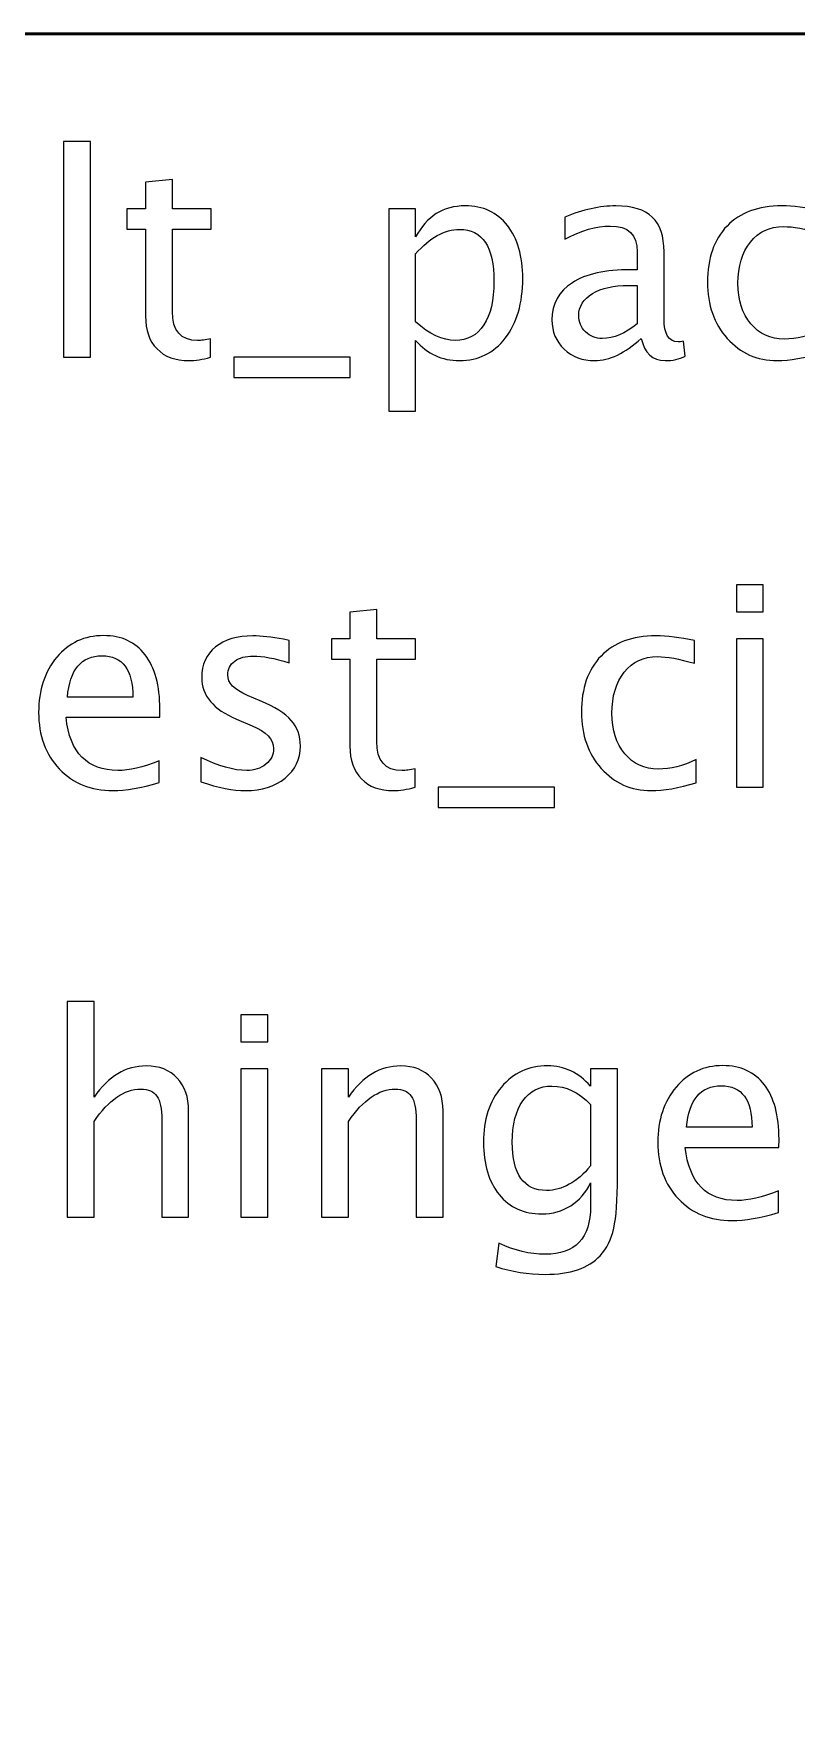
# Model space of a CAD drawing. Header units: centimetres. Extents: x -10.4 to 10.4, y -14.9 to 14.9.
# Drawn here: x -1.256 to 0.283, y 11.554 to 14.95 of the extents above; entities that cross this region are included whole.
import ezdxf

# ---------------------------------------------------------------- set-up
doc = ezdxf.new("R2010")
doc.units = ezdxf.units.CM
doc.header["$MEASUREMENT"] = 0
doc.layers.add('Layer 1', color=7, linetype='Continuous')

msp = doc.modelspace()

# ---------------------------------------------------------------- linework, layer by layer
at = {"layer": 'Layer 1', "lineweight": 53}
msp.add_open_spline([(-10.45, -14.45), (-10.45, -14.45), (-10.45, 14.45), (-10.45, 14.45), (-10.45, 14.45), (-10.45, 14.72614), (-10.22614, 14.95), (-9.95, 14.95), (-9.95, 14.95), (-9.95, 14.95), (9.95, 14.95), (9.95, 14.95), (9.95, 14.95), (10.22614, 14.95), (10.45, 14.72614), (10.45, 14.45), (10.45, 14.45), (10.45, 14.45), (10.45, -14.45), (10.45, -14.45), (10.45, -14.45), (10.45, -14.72614), (10.22614, -14.95), (9.95, -14.95), (9.95, -14.95), (9.95, -14.95), (-9.95, -14.95), (-9.95, -14.95), (-9.95, -14.95), (-10.22614, -14.95), (-10.45, -14.72614), (-10.45, -14.45)], degree=3, knots=[0, 0, 0, 0, 0.1111111, 0.1111111, 0.1111111, 0.1111111, 0.2222222, 0.2222222, 0.2222222, 0.2222222, 0.3333333, 0.3333333, 0.3333333, 0.3333333, 0.4444444, 0.4444444, 0.4444444, 0.4444444, 0.5555556, 0.5555556, 0.5555556, 0.5555556, 0.6666667, 0.6666667, 0.6666667, 0.6666667, 0.7777778, 0.7777778, 0.7777778, 0.7777778, 1, 1, 1, 1], dxfattribs=at)
at = {"layer": 'Layer 1', "color": 5, "lineweight": 9}
for points, knots in [([(-1.19582, 14.29732), (-1.19582, 14.29732), (-1.19582, 14.7325), (-1.19582, 14.7325), (-1.19582, 14.7325), (-1.19582, 14.7325), (-1.14164, 14.7325), (-1.14164, 14.7325), (-1.14164, 14.7325), (-1.14164, 14.7325), (-1.14164, 14.29732), (-1.14164, 14.29732), (-1.14164, 14.29732), (-1.14164, 14.29732), (-1.19582, 14.29732), (-1.19582, 14.29732)], [0, 0, 0, 0, 0.2, 0.2, 0.2, 0.2, 0.4, 0.4, 0.4, 0.4, 0.6, 0.6, 0.6, 0.6, 1, 1, 1, 1]), ([(-0.89893, 14.29741), (-0.91568, 14.2928), (-0.93026, 14.29055), (-0.94258, 14.29055), (-0.94258, 14.29055), (-0.97024, 14.29055), (-0.99178, 14.29845), (-1.00721, 14.31425), (-1.00721, 14.31425), (-1.02273, 14.33006), (-1.03045, 14.35198), (-1.03045, 14.3801), (-1.03045, 14.3801), (-1.03045, 14.3801), (-1.03045, 14.55583), (-1.03045, 14.55583), (-1.03045, 14.55583), (-1.03045, 14.55583), (-1.06789, 14.55583), (-1.06789, 14.55583), (-1.06789, 14.55583), (-1.06789, 14.55583), (-1.06789, 14.59647), (-1.06789, 14.59647), (-1.06789, 14.59647), (-1.06789, 14.59647), (-1.03045, 14.59647), (-1.03045, 14.59647), (-1.03045, 14.59647), (-1.03045, 14.59647), (-1.03045, 14.65057), (-1.03045, 14.65057), (-1.03045, 14.65057), (-1.03045, 14.65057), (-0.97626, 14.65574), (-0.97626, 14.65574), (-0.97626, 14.65574), (-0.97626, 14.65574), (-0.97626, 14.59647), (-0.97626, 14.59647), (-0.97626, 14.59647), (-0.97626, 14.59647), (-0.8978, 14.59647), (-0.8978, 14.59647), (-0.8978, 14.59647), (-0.8978, 14.59647), (-0.8978, 14.55583), (-0.8978, 14.55583), (-0.8978, 14.55583), (-0.8978, 14.55583), (-0.97626, 14.55583), (-0.97626, 14.55583), (-0.97626, 14.55583), (-0.97626, 14.55583), (-0.97626, 14.38989), (-0.97626, 14.38989), (-0.97626, 14.38989), (-0.97626, 14.35075), (-0.95923, 14.33119), (-0.92527, 14.33119), (-0.92527, 14.33119), (-0.91803, 14.33119), (-0.90928, 14.33241), (-0.89893, 14.33476), (-0.89893, 14.33476), (-0.89893, 14.33476), (-0.89893, 14.29741), (-0.89893, 14.29741)], [0, 0, 0, 0, 0.0555556, 0.0555556, 0.0555556, 0.0555556, 0.1111111, 0.1111111, 0.1111111, 0.1111111, 0.1666667, 0.1666667, 0.1666667, 0.1666667, 0.2222222, 0.2222222, 0.2222222, 0.2222222, 0.2777778, 0.2777778, 0.2777778, 0.2777778, 0.3333333, 0.3333333, 0.3333333, 0.3333333, 0.3888889, 0.3888889, 0.3888889, 0.3888889, 0.4444444, 0.4444444, 0.4444444, 0.4444444, 0.5, 0.5, 0.5, 0.5, 0.5555556, 0.5555556, 0.5555556, 0.5555556, 0.6111111, 0.6111111, 0.6111111, 0.6111111, 0.6666667, 0.6666667, 0.6666667, 0.6666667, 0.7222222, 0.7222222, 0.7222222, 0.7222222, 0.7777778, 0.7777778, 0.7777778, 0.7777778, 0.8333333, 0.8333333, 0.8333333, 0.8333333, 0.8888889, 0.8888889, 0.8888889, 0.8888889, 1, 1, 1, 1]), ([(-0.53938, 14.18838), (-0.53938, 14.18838), (-0.53938, 14.59647), (-0.53938, 14.59647), (-0.53938, 14.59647), (-0.53938, 14.59647), (-0.4852, 14.59647), (-0.4852, 14.59647), (-0.4852, 14.59647), (-0.4852, 14.59647), (-0.4852, 14.53994), (-0.4852, 14.53994), (-0.4852, 14.53994), (-0.463, 14.5818), (-0.4296, 14.60268), (-0.3851, 14.60268), (-0.3851, 14.60268), (-0.34907, 14.60268), (-0.32076, 14.58961), (-0.30006, 14.56336), (-0.30006, 14.56336), (-0.27937, 14.53711), (-0.26902, 14.50127), (-0.26902, 14.45583), (-0.26902, 14.45583), (-0.26902, 14.40635), (-0.28078, 14.36637), (-0.3042, 14.33608), (-0.3042, 14.33608), (-0.32762, 14.30569), (-0.35848, 14.29055), (-0.39667, 14.29055), (-0.39667, 14.29055), (-0.43214, 14.29055), (-0.46168, 14.30409), (-0.4852, 14.33128), (-0.4852, 14.33128), (-0.4852, 14.33128), (-0.4852, 14.18838), (-0.4852, 14.18838), (-0.4852, 14.18838), (-0.4852, 14.18838), (-0.53938, 14.18838), (-0.53938, 14.18838)], [0, 0, 0, 0, 0.0833333, 0.0833333, 0.0833333, 0.0833333, 0.1666667, 0.1666667, 0.1666667, 0.1666667, 0.25, 0.25, 0.25, 0.25, 0.3333333, 0.3333333, 0.3333333, 0.3333333, 0.4166667, 0.4166667, 0.4166667, 0.4166667, 0.5, 0.5, 0.5, 0.5, 0.5833333, 0.5833333, 0.5833333, 0.5833333, 0.6666667, 0.6666667, 0.6666667, 0.6666667, 0.75, 0.75, 0.75, 0.75, 0.8333333, 0.8333333, 0.8333333, 0.8333333, 1, 1, 1, 1]), ([(-0.02998, 14.33542), (-0.06253, 14.3055), (-0.09385, 14.29055), (-0.12396, 14.29055), (-0.12396, 14.29055), (-0.1487, 14.29055), (-0.1693, 14.29826), (-0.18557, 14.31378), (-0.18557, 14.31378), (-0.20194, 14.3293), (-0.21013, 14.34887), (-0.21013, 14.37248), (-0.21013, 14.37248), (-0.21013, 14.40513), (-0.19639, 14.43025), (-0.16892, 14.44774), (-0.16892, 14.44774), (-0.14145, 14.46524), (-0.10204, 14.47399), (-0.05067, 14.47399), (-0.05067, 14.47399), (-0.05067, 14.47399), (-0.03797, 14.47399), (-0.03797, 14.47399), (-0.03797, 14.47399), (-0.03797, 14.47399), (-0.03797, 14.51002), (-0.03797, 14.51002), (-0.03797, 14.51002), (-0.03797, 14.54473), (-0.05604, 14.56204), (-0.09225, 14.56204), (-0.09225, 14.56204), (-0.12029, 14.56204), (-0.15096, 14.5532), (-0.18416, 14.53551), (-0.18416, 14.53551), (-0.18416, 14.53551), (-0.18416, 14.5801), (-0.18416, 14.5801), (-0.18416, 14.5801), (-0.14766, 14.59516), (-0.11323, 14.60268), (-0.08097, 14.60268), (-0.08097, 14.60268), (-0.04776, 14.60268), (-0.0232, 14.59516), (-0.00749, 14.58001), (-0.00749, 14.58001), (0.00831, 14.56486), (0.01621, 14.54153), (0.01621, 14.51002), (0.01621, 14.51002), (0.01621, 14.51002), (0.01621, 14.37484), (0.01621, 14.37484), (0.01621, 14.37484), (0.01621, 14.34389), (0.02571, 14.32836), (0.04481, 14.32836), (0.04481, 14.32836), (0.04716, 14.32836), (0.05064, 14.32874), (0.05525, 14.32949), (0.05525, 14.32949), (0.05525, 14.32949), (0.05911, 14.29939), (0.05911, 14.29939), (0.05911, 14.29939), (0.04679, 14.29346), (0.03324, 14.29055), (0.01838, 14.29055), (0.01838, 14.29055), (-0.00693, 14.29055), (-0.02302, 14.3055), (-0.02998, 14.33542)], [0, 0, 0, 0, 0.05, 0.05, 0.05, 0.05, 0.1, 0.1, 0.1, 0.1, 0.15, 0.15, 0.15, 0.15, 0.2, 0.2, 0.2, 0.2, 0.25, 0.25, 0.25, 0.25, 0.3, 0.3, 0.3, 0.3, 0.35, 0.35, 0.35, 0.35, 0.4, 0.4, 0.4, 0.4, 0.45, 0.45, 0.45, 0.45, 0.5, 0.5, 0.5, 0.5, 0.55, 0.55, 0.55, 0.55, 0.6, 0.6, 0.6, 0.6, 0.65, 0.65, 0.65, 0.65, 0.7, 0.7, 0.7, 0.7, 0.75, 0.75, 0.75, 0.75, 0.8, 0.8, 0.8, 0.8, 0.85, 0.85, 0.85, 0.85, 0.9, 0.9, 0.9, 0.9, 1, 1, 1, 1]), ([(0.33521, 14.30635), (0.30012, 14.29581), (0.26983, 14.29055), (0.24434, 14.29055), (0.24434, 14.29055), (0.20388, 14.29055), (0.17039, 14.3055), (0.14377, 14.33533), (0.14377, 14.33533), (0.11715, 14.36524), (0.10379, 14.40296), (0.10379, 14.4484), (0.10379, 14.4484), (0.10379, 14.49694), (0.11696, 14.53486), (0.1433, 14.56195), (0.1433, 14.56195), (0.16964, 14.58914), (0.20642, 14.60268), (0.25365, 14.60268), (0.25365, 14.60268), (0.27688, 14.60268), (0.30304, 14.59948), (0.33182, 14.59309), (0.33182, 14.59309), (0.33182, 14.59309), (0.33182, 14.54737), (0.33182, 14.54737), (0.33182, 14.54737), (0.30125, 14.5564), (0.27632, 14.56091), (0.25713, 14.56091), (0.25713, 14.56091), (0.22928, 14.56091), (0.20699, 14.55047), (0.19034, 14.52968), (0.19034, 14.52968), (0.17369, 14.50889), (0.16531, 14.48114), (0.16531, 14.44652), (0.16531, 14.44652), (0.16531, 14.41294), (0.17397, 14.38584), (0.19118, 14.36505), (0.19118, 14.36505), (0.2084, 14.34436), (0.23088, 14.33401), (0.25882, 14.33401), (0.25882, 14.33401), (0.28356, 14.33401), (0.30896, 14.34041), (0.33521, 14.3532), (0.33521, 14.3532), (0.33521, 14.3532), (0.33521, 14.30635), (0.33521, 14.30635)], [0, 0, 0, 0, 0.0666667, 0.0666667, 0.0666667, 0.0666667, 0.1333333, 0.1333333, 0.1333333, 0.1333333, 0.2, 0.2, 0.2, 0.2, 0.2666667, 0.2666667, 0.2666667, 0.2666667, 0.3333333, 0.3333333, 0.3333333, 0.3333333, 0.4, 0.4, 0.4, 0.4, 0.4666667, 0.4666667, 0.4666667, 0.4666667, 0.5333333, 0.5333333, 0.5333333, 0.5333333, 0.6, 0.6, 0.6, 0.6, 0.6666667, 0.6666667, 0.6666667, 0.6666667, 0.7333333, 0.7333333, 0.7333333, 0.7333333, 0.8, 0.8, 0.8, 0.8, 0.8666667, 0.8666667, 0.8666667, 0.8666667, 1, 1, 1, 1]), ([(-0.4852, 14.36863), (-0.45726, 14.3437), (-0.43063, 14.33119), (-0.40533, 14.33119), (-0.40533, 14.33119), (-0.3804, 14.33119), (-0.36111, 14.34163), (-0.34757, 14.36242), (-0.34757, 14.36242), (-0.33393, 14.38321), (-0.32715, 14.41247), (-0.32715, 14.45028), (-0.32715, 14.45028), (-0.32715, 14.52027), (-0.3503, 14.55527), (-0.39658, 14.55527), (-0.39658, 14.55527), (-0.42687, 14.55527), (-0.45641, 14.5389), (-0.4852, 14.50607), (-0.4852, 14.50607), (-0.4852, 14.50607), (-0.4852, 14.36863), (-0.4852, 14.36863)], [0, 0, 0, 0, 0.1428571, 0.1428571, 0.1428571, 0.1428571, 0.2857143, 0.2857143, 0.2857143, 0.2857143, 0.4285714, 0.4285714, 0.4285714, 0.4285714, 0.5714286, 0.5714286, 0.5714286, 0.5714286, 0.7142857, 0.7142857, 0.7142857, 0.7142857, 1, 1, 1, 1]), ([(-0.03797, 14.36496), (-0.03797, 14.36496), (-0.03797, 14.44182), (-0.03797, 14.44182), (-0.03797, 14.44182), (-0.03797, 14.44182), (-0.05538, 14.44238), (-0.05538, 14.44238), (-0.05538, 14.44238), (-0.08548, 14.44238), (-0.10975, 14.43683), (-0.12828, 14.42573), (-0.12828, 14.42573), (-0.14672, 14.41454), (-0.15594, 14.39977), (-0.15594, 14.38133), (-0.15594, 14.38133), (-0.15594, 14.36844), (-0.15133, 14.35753), (-0.14221, 14.34859), (-0.14221, 14.34859), (-0.13299, 14.33965), (-0.12179, 14.33514), (-0.10853, 14.33514), (-0.10853, 14.33514), (-0.08595, 14.33514), (-0.06243, 14.34511), (-0.03797, 14.36496)], [0, 0, 0, 0, 0.125, 0.125, 0.125, 0.125, 0.25, 0.25, 0.25, 0.25, 0.375, 0.375, 0.375, 0.375, 0.5, 0.5, 0.5, 0.5, 0.625, 0.625, 0.625, 0.625, 0.75, 0.75, 0.75, 0.75, 1, 1, 1, 1]), ([(-0.85208, 14.25668), (-0.85208, 14.25668), (-0.85208, 14.29732), (-0.85208, 14.29732), (-0.85208, 14.29732), (-0.85208, 14.29732), (-0.61728, 14.29732), (-0.61728, 14.29732), (-0.61728, 14.29732), (-0.61728, 14.29732), (-0.61728, 14.25668), (-0.61728, 14.25668), (-0.61728, 14.25668), (-0.61728, 14.25668), (-0.85208, 14.25668), (-0.85208, 14.25668)], [0, 0, 0, 0, 0.2, 0.2, 0.2, 0.2, 0.4, 0.4, 0.4, 0.4, 0.6, 0.6, 0.6, 0.6, 1, 1, 1, 1]), ([(0.16224, 13.78387), (0.16224, 13.78387), (0.16224, 13.83806), (0.16224, 13.83806), (0.16224, 13.83806), (0.16224, 13.83806), (0.21642, 13.83806), (0.21642, 13.83806), (0.21642, 13.83806), (0.21642, 13.83806), (0.21642, 13.78387), (0.21642, 13.78387), (0.21642, 13.78387), (0.21642, 13.78387), (0.16224, 13.78387), (0.16224, 13.78387)], [0, 0, 0, 0, 0.2, 0.2, 0.2, 0.2, 0.4, 0.4, 0.4, 0.4, 0.6, 0.6, 0.6, 0.6, 1, 1, 1, 1]), ([(-0.4864, 13.43006), (-0.50315, 13.42545), (-0.51773, 13.4232), (-0.53005, 13.4232), (-0.53005, 13.4232), (-0.55771, 13.4232), (-0.57925, 13.4311), (-0.59468, 13.4469), (-0.59468, 13.4469), (-0.6102, 13.46271), (-0.61792, 13.48463), (-0.61792, 13.51275), (-0.61792, 13.51275), (-0.61792, 13.51275), (-0.61792, 13.68848), (-0.61792, 13.68848), (-0.61792, 13.68848), (-0.61792, 13.68848), (-0.65536, 13.68848), (-0.65536, 13.68848), (-0.65536, 13.68848), (-0.65536, 13.68848), (-0.65536, 13.72912), (-0.65536, 13.72912), (-0.65536, 13.72912), (-0.65536, 13.72912), (-0.61792, 13.72912), (-0.61792, 13.72912), (-0.61792, 13.72912), (-0.61792, 13.72912), (-0.61792, 13.78322), (-0.61792, 13.78322), (-0.61792, 13.78322), (-0.61792, 13.78322), (-0.56373, 13.78839), (-0.56373, 13.78839), (-0.56373, 13.78839), (-0.56373, 13.78839), (-0.56373, 13.72912), (-0.56373, 13.72912), (-0.56373, 13.72912), (-0.56373, 13.72912), (-0.48527, 13.72912), (-0.48527, 13.72912), (-0.48527, 13.72912), (-0.48527, 13.72912), (-0.48527, 13.68848), (-0.48527, 13.68848), (-0.48527, 13.68848), (-0.48527, 13.68848), (-0.56373, 13.68848), (-0.56373, 13.68848), (-0.56373, 13.68848), (-0.56373, 13.68848), (-0.56373, 13.52254), (-0.56373, 13.52254), (-0.56373, 13.52254), (-0.56373, 13.4834), (-0.5467, 13.46384), (-0.51274, 13.46384), (-0.51274, 13.46384), (-0.5055, 13.46384), (-0.49675, 13.46506), (-0.4864, 13.46741), (-0.4864, 13.46741), (-0.4864, 13.46741), (-0.4864, 13.43006), (-0.4864, 13.43006)], [0, 0, 0, 0, 0.0555556, 0.0555556, 0.0555556, 0.0555556, 0.1111111, 0.1111111, 0.1111111, 0.1111111, 0.1666667, 0.1666667, 0.1666667, 0.1666667, 0.2222222, 0.2222222, 0.2222222, 0.2222222, 0.2777778, 0.2777778, 0.2777778, 0.2777778, 0.3333333, 0.3333333, 0.3333333, 0.3333333, 0.3888889, 0.3888889, 0.3888889, 0.3888889, 0.4444444, 0.4444444, 0.4444444, 0.4444444, 0.5, 0.5, 0.5, 0.5, 0.5555556, 0.5555556, 0.5555556, 0.5555556, 0.6111111, 0.6111111, 0.6111111, 0.6111111, 0.6666667, 0.6666667, 0.6666667, 0.6666667, 0.7222222, 0.7222222, 0.7222222, 0.7222222, 0.7777778, 0.7777778, 0.7777778, 0.7777778, 0.8333333, 0.8333333, 0.8333333, 0.8333333, 0.8888889, 0.8888889, 0.8888889, 0.8888889, 1, 1, 1, 1]), ([(-1.00287, 13.43957), (-1.03927, 13.42865), (-1.07041, 13.4232), (-1.09638, 13.4232), (-1.09638, 13.4232), (-1.14068, 13.4232), (-1.17671, 13.43787), (-1.20447, 13.46713), (-1.20447, 13.46713), (-1.23222, 13.49639), (-1.24614, 13.5343), (-1.24614, 13.58096), (-1.24614, 13.58096), (-1.24614, 13.62621), (-1.23391, 13.66337), (-1.20936, 13.69243), (-1.20936, 13.69243), (-1.1848, 13.72141), (-1.15338, 13.7359), (-1.1151, 13.7359), (-1.1151, 13.7359), (-1.07888, 13.7359), (-1.05084, 13.72301), (-1.03109, 13.69723), (-1.03109, 13.69723), (-1.01133, 13.67146), (-1.00146, 13.63496), (-1.00146, 13.58764), (-1.00146, 13.58764), (-1.00146, 13.58764), (-1.00174, 13.57108), (-1.00174, 13.57108), (-1.00174, 13.57108), (-1.00174, 13.57108), (-1.19083, 13.57108), (-1.19083, 13.57108), (-1.19083, 13.57108), (-1.18292, 13.49958), (-1.14802, 13.46384), (-1.08622, 13.46384), (-1.08622, 13.46384), (-1.06354, 13.46384), (-1.03579, 13.47023), (-1.00287, 13.48303), (-1.00287, 13.48303), (-1.00287, 13.48303), (-1.00287, 13.43957), (-1.00287, 13.43957)], [0, 0, 0, 0, 0.0769231, 0.0769231, 0.0769231, 0.0769231, 0.1538462, 0.1538462, 0.1538462, 0.1538462, 0.2307692, 0.2307692, 0.2307692, 0.2307692, 0.3076923, 0.3076923, 0.3076923, 0.3076923, 0.3846154, 0.3846154, 0.3846154, 0.3846154, 0.4615385, 0.4615385, 0.4615385, 0.4615385, 0.5384615, 0.5384615, 0.5384615, 0.5384615, 0.6153846, 0.6153846, 0.6153846, 0.6153846, 0.6923077, 0.6923077, 0.6923077, 0.6923077, 0.7692308, 0.7692308, 0.7692308, 0.7692308, 0.8461538, 0.8461538, 0.8461538, 0.8461538, 1, 1, 1, 1]), ([(-0.91867, 13.44069), (-0.91867, 13.44069), (-0.91867, 13.49037), (-0.91867, 13.49037), (-0.91867, 13.49037), (-0.8832, 13.47268), (-0.85244, 13.46384), (-0.82619, 13.46384), (-0.82619, 13.46384), (-0.81058, 13.46384), (-0.7976, 13.46807), (-0.78734, 13.47654), (-0.78734, 13.47654), (-0.77709, 13.48491), (-0.77191, 13.49545), (-0.77191, 13.50814), (-0.77191, 13.50814), (-0.77191, 13.52668), (-0.78631, 13.54201), (-0.81509, 13.55415), (-0.81509, 13.55415), (-0.81509, 13.55415), (-0.8468, 13.5676), (-0.8468, 13.5676), (-0.8468, 13.5676), (-0.89355, 13.58698), (-0.91697, 13.61501), (-0.91697, 13.65142), (-0.91697, 13.65142), (-0.91697, 13.67748), (-0.90776, 13.69798), (-0.88932, 13.71294), (-0.88932, 13.71294), (-0.87088, 13.7279), (-0.84557, 13.73533), (-0.81349, 13.73533), (-0.81349, 13.73533), (-0.79684, 13.73533), (-0.77615, 13.73307), (-0.75159, 13.72846), (-0.75159, 13.72846), (-0.75159, 13.72846), (-0.74031, 13.7263), (-0.74031, 13.7263), (-0.74031, 13.7263), (-0.74031, 13.7263), (-0.74031, 13.68115), (-0.74031, 13.68115), (-0.74031, 13.68115), (-0.7705, 13.69018), (-0.79459, 13.69469), (-0.81255, 13.69469), (-0.81255, 13.69469), (-0.82836, 13.69469), (-0.84087, 13.69121), (-0.85037, 13.68434), (-0.85037, 13.68434), (-0.85978, 13.67748), (-0.86448, 13.66826), (-0.86448, 13.65669), (-0.86448, 13.65669), (-0.86448, 13.64041), (-0.85131, 13.62658), (-0.82488, 13.61539), (-0.82488, 13.61539), (-0.82488, 13.61539), (-0.79882, 13.60438), (-0.79882, 13.60438), (-0.79882, 13.60438), (-0.76928, 13.59196), (-0.7484, 13.57879), (-0.73617, 13.56497), (-0.73617, 13.56497), (-0.72384, 13.55114), (-0.71773, 13.53383), (-0.71773, 13.51313), (-0.71773, 13.51313), (-0.71773, 13.48688), (-0.72808, 13.46534), (-0.74887, 13.4485), (-0.74887, 13.4485), (-0.76956, 13.43166), (-0.79609, 13.4232), (-0.82836, 13.4232), (-0.82836, 13.4232), (-0.85319, 13.4232), (-0.8832, 13.42903), (-0.91867, 13.44069)], [0, 0, 0, 0, 0.0434783, 0.0434783, 0.0434783, 0.0434783, 0.0869565, 0.0869565, 0.0869565, 0.0869565, 0.1304348, 0.1304348, 0.1304348, 0.1304348, 0.173913, 0.173913, 0.173913, 0.173913, 0.2173913, 0.2173913, 0.2173913, 0.2173913, 0.2608696, 0.2608696, 0.2608696, 0.2608696, 0.3043478, 0.3043478, 0.3043478, 0.3043478, 0.3478261, 0.3478261, 0.3478261, 0.3478261, 0.3913043, 0.3913043, 0.3913043, 0.3913043, 0.4347826, 0.4347826, 0.4347826, 0.4347826, 0.4782609, 0.4782609, 0.4782609, 0.4782609, 0.5217391, 0.5217391, 0.5217391, 0.5217391, 0.5652174, 0.5652174, 0.5652174, 0.5652174, 0.6086957, 0.6086957, 0.6086957, 0.6086957, 0.6521739, 0.6521739, 0.6521739, 0.6521739, 0.6956522, 0.6956522, 0.6956522, 0.6956522, 0.7391304, 0.7391304, 0.7391304, 0.7391304, 0.7826087, 0.7826087, 0.7826087, 0.7826087, 0.826087, 0.826087, 0.826087, 0.826087, 0.8695652, 0.8695652, 0.8695652, 0.8695652, 0.9130435, 0.9130435, 0.9130435, 0.9130435, 1, 1, 1, 1]), ([(0.08086, 13.439), (0.04577, 13.42846), (0.01548, 13.4232), (-0.01001, 13.4232), (-0.01001, 13.4232), (-0.05047, 13.4232), (-0.08396, 13.43815), (-0.11058, 13.46798), (-0.11058, 13.46798), (-0.1372, 13.49789), (-0.15056, 13.53561), (-0.15056, 13.58105), (-0.15056, 13.58105), (-0.15056, 13.62959), (-0.13739, 13.66751), (-0.11105, 13.6946), (-0.11105, 13.6946), (-0.08471, 13.72179), (-0.04793, 13.73533), (-0.0007, 13.73533), (-0.0007, 13.73533), (0.02253, 13.73533), (0.04869, 13.73213), (0.07747, 13.72574), (0.07747, 13.72574), (0.07747, 13.72574), (0.07747, 13.68002), (0.07747, 13.68002), (0.07747, 13.68002), (0.0469, 13.68905), (0.02197, 13.69356), (0.00278, 13.69356), (0.00278, 13.69356), (-0.02507, 13.69356), (-0.04736, 13.68312), (-0.06401, 13.66233), (-0.06401, 13.66233), (-0.08066, 13.64154), (-0.08904, 13.61379), (-0.08904, 13.57917), (-0.08904, 13.57917), (-0.08904, 13.54559), (-0.08038, 13.51849), (-0.06317, 13.4977), (-0.06317, 13.4977), (-0.04595, 13.47701), (-0.02347, 13.46666), (0.00447, 13.46666), (0.00447, 13.46666), (0.02921, 13.46666), (0.05461, 13.47306), (0.08086, 13.48585), (0.08086, 13.48585), (0.08086, 13.48585), (0.08086, 13.439), (0.08086, 13.439)], [0, 0, 0, 0, 0.0666667, 0.0666667, 0.0666667, 0.0666667, 0.1333333, 0.1333333, 0.1333333, 0.1333333, 0.2, 0.2, 0.2, 0.2, 0.2666667, 0.2666667, 0.2666667, 0.2666667, 0.3333333, 0.3333333, 0.3333333, 0.3333333, 0.4, 0.4, 0.4, 0.4, 0.4666667, 0.4666667, 0.4666667, 0.4666667, 0.5333333, 0.5333333, 0.5333333, 0.5333333, 0.6, 0.6, 0.6, 0.6, 0.6666667, 0.6666667, 0.6666667, 0.6666667, 0.7333333, 0.7333333, 0.7333333, 0.7333333, 0.8, 0.8, 0.8, 0.8, 0.8666667, 0.8666667, 0.8666667, 0.8666667, 1, 1, 1, 1]), ([(0.16224, 13.42997), (0.16224, 13.42997), (0.16224, 13.72912), (0.16224, 13.72912), (0.16224, 13.72912), (0.16224, 13.72912), (0.21642, 13.72912), (0.21642, 13.72912), (0.21642, 13.72912), (0.21642, 13.72912), (0.21642, 13.42997), (0.21642, 13.42997), (0.21642, 13.42997), (0.21642, 13.42997), (0.16224, 13.42997), (0.16224, 13.42997)], [0, 0, 0, 0, 0.2, 0.2, 0.2, 0.2, 0.4, 0.4, 0.4, 0.4, 0.6, 0.6, 0.6, 0.6, 1, 1, 1, 1]), ([(-1.188, 13.61172), (-1.188, 13.61172), (-1.05592, 13.61172), (-1.05592, 13.61172), (-1.05592, 13.61172), (-1.05592, 13.66741), (-1.07671, 13.69526), (-1.1182, 13.69526), (-1.1182, 13.69526), (-1.15997, 13.69526), (-1.18321, 13.66741), (-1.188, 13.61172)], [0, 0, 0, 0, 0.25, 0.25, 0.25, 0.25, 0.5, 0.5, 0.5, 0.5, 1, 1, 1, 1]), ([(-0.43955, 13.38933), (-0.43955, 13.38933), (-0.43955, 13.42997), (-0.43955, 13.42997), (-0.43955, 13.42997), (-0.43955, 13.42997), (-0.20475, 13.42997), (-0.20475, 13.42997), (-0.20475, 13.42997), (-0.20475, 13.42997), (-0.20475, 13.38933), (-0.20475, 13.38933), (-0.20475, 13.38933), (-0.20475, 13.38933), (-0.43955, 13.38933), (-0.43955, 13.38933)], [0, 0, 0, 0, 0.2, 0.2, 0.2, 0.2, 0.4, 0.4, 0.4, 0.4, 0.6, 0.6, 0.6, 0.6, 1, 1, 1, 1]), ([(-1.18837, 12.56262), (-1.18837, 12.56262), (-1.18837, 12.9978), (-1.18837, 12.9978), (-1.18837, 12.9978), (-1.18837, 12.9978), (-1.13419, 12.9978), (-1.13419, 12.9978), (-1.13419, 12.9978), (-1.13419, 12.9978), (-1.13419, 12.80524), (-1.13419, 12.80524), (-1.13419, 12.80524), (-1.1055, 12.8471), (-1.07031, 12.86798), (-1.02873, 12.86798), (-1.02873, 12.86798), (-1.00258, 12.86798), (-0.98179, 12.8598), (-0.96645, 12.84333), (-0.96645, 12.84333), (-0.95112, 12.82697), (-0.94341, 12.80486), (-0.94341, 12.7772), (-0.94341, 12.7772), (-0.94341, 12.7772), (-0.94341, 12.56262), (-0.94341, 12.56262), (-0.94341, 12.56262), (-0.94341, 12.56262), (-0.99759, 12.56262), (-0.99759, 12.56262), (-0.99759, 12.56262), (-0.99759, 12.56262), (-0.99759, 12.75952), (-0.99759, 12.75952), (-0.99759, 12.75952), (-0.99759, 12.78172), (-1.00089, 12.79752), (-1.00738, 12.80693), (-1.00738, 12.80693), (-1.01396, 12.81643), (-1.02478, 12.82113), (-1.03993, 12.82113), (-1.03993, 12.82113), (-1.07323, 12.82113), (-1.10465, 12.7994), (-1.13419, 12.75594), (-1.13419, 12.75594), (-1.13419, 12.75594), (-1.13419, 12.56262), (-1.13419, 12.56262), (-1.13419, 12.56262), (-1.13419, 12.56262), (-1.18837, 12.56262), (-1.18837, 12.56262)], [0, 0, 0, 0, 0.0666667, 0.0666667, 0.0666667, 0.0666667, 0.1333333, 0.1333333, 0.1333333, 0.1333333, 0.2, 0.2, 0.2, 0.2, 0.2666667, 0.2666667, 0.2666667, 0.2666667, 0.3333333, 0.3333333, 0.3333333, 0.3333333, 0.4, 0.4, 0.4, 0.4, 0.4666667, 0.4666667, 0.4666667, 0.4666667, 0.5333333, 0.5333333, 0.5333333, 0.5333333, 0.6, 0.6, 0.6, 0.6, 0.6666667, 0.6666667, 0.6666667, 0.6666667, 0.7333333, 0.7333333, 0.7333333, 0.7333333, 0.8, 0.8, 0.8, 0.8, 0.8666667, 0.8666667, 0.8666667, 0.8666667, 1, 1, 1, 1]), ([(-0.83804, 12.91652), (-0.83804, 12.91652), (-0.83804, 12.97071), (-0.83804, 12.97071), (-0.83804, 12.97071), (-0.83804, 12.97071), (-0.78386, 12.97071), (-0.78386, 12.97071), (-0.78386, 12.97071), (-0.78386, 12.97071), (-0.78386, 12.91652), (-0.78386, 12.91652), (-0.78386, 12.91652), (-0.78386, 12.91652), (-0.83804, 12.91652), (-0.83804, 12.91652)], [0, 0, 0, 0, 0.2, 0.2, 0.2, 0.2, 0.4, 0.4, 0.4, 0.4, 0.6, 0.6, 0.6, 0.6, 1, 1, 1, 1]), ([(-0.83804, 12.56262), (-0.83804, 12.56262), (-0.83804, 12.86177), (-0.83804, 12.86177), (-0.83804, 12.86177), (-0.83804, 12.86177), (-0.78386, 12.86177), (-0.78386, 12.86177), (-0.78386, 12.86177), (-0.78386, 12.86177), (-0.78386, 12.56262), (-0.78386, 12.56262), (-0.78386, 12.56262), (-0.78386, 12.56262), (-0.83804, 12.56262), (-0.83804, 12.56262)], [0, 0, 0, 0, 0.2, 0.2, 0.2, 0.2, 0.4, 0.4, 0.4, 0.4, 0.6, 0.6, 0.6, 0.6, 1, 1, 1, 1]), ([(-0.67492, 12.56262), (-0.67492, 12.56262), (-0.67492, 12.86177), (-0.67492, 12.86177), (-0.67492, 12.86177), (-0.67492, 12.86177), (-0.62074, 12.86177), (-0.62074, 12.86177), (-0.62074, 12.86177), (-0.62074, 12.86177), (-0.62074, 12.80524), (-0.62074, 12.80524), (-0.62074, 12.80524), (-0.59205, 12.8471), (-0.55686, 12.86798), (-0.51528, 12.86798), (-0.51528, 12.86798), (-0.48913, 12.86798), (-0.46834, 12.8598), (-0.453, 12.84333), (-0.453, 12.84333), (-0.43767, 12.82697), (-0.42996, 12.80486), (-0.42996, 12.7772), (-0.42996, 12.7772), (-0.42996, 12.7772), (-0.42996, 12.56262), (-0.42996, 12.56262), (-0.42996, 12.56262), (-0.42996, 12.56262), (-0.48414, 12.56262), (-0.48414, 12.56262), (-0.48414, 12.56262), (-0.48414, 12.56262), (-0.48414, 12.75952), (-0.48414, 12.75952), (-0.48414, 12.75952), (-0.48414, 12.78172), (-0.48744, 12.79752), (-0.49393, 12.80693), (-0.49393, 12.80693), (-0.50051, 12.81643), (-0.51133, 12.82113), (-0.52648, 12.82113), (-0.52648, 12.82113), (-0.55978, 12.82113), (-0.5912, 12.7994), (-0.62074, 12.75594), (-0.62074, 12.75594), (-0.62074, 12.75594), (-0.62074, 12.56262), (-0.62074, 12.56262), (-0.62074, 12.56262), (-0.62074, 12.56262), (-0.67492, 12.56262), (-0.67492, 12.56262)], [0, 0, 0, 0, 0.0666667, 0.0666667, 0.0666667, 0.0666667, 0.1333333, 0.1333333, 0.1333333, 0.1333333, 0.2, 0.2, 0.2, 0.2, 0.2666667, 0.2666667, 0.2666667, 0.2666667, 0.3333333, 0.3333333, 0.3333333, 0.3333333, 0.4, 0.4, 0.4, 0.4, 0.4666667, 0.4666667, 0.4666667, 0.4666667, 0.5333333, 0.5333333, 0.5333333, 0.5333333, 0.6, 0.6, 0.6, 0.6, 0.6666667, 0.6666667, 0.6666667, 0.6666667, 0.7333333, 0.7333333, 0.7333333, 0.7333333, 0.8, 0.8, 0.8, 0.8, 0.8666667, 0.8666667, 0.8666667, 0.8666667, 1, 1, 1, 1]), ([(-0.32346, 12.46328), (-0.32346, 12.46328), (-0.31707, 12.51013), (-0.31707, 12.51013), (-0.31707, 12.51013), (-0.28565, 12.49545), (-0.25451, 12.48811), (-0.22375, 12.48811), (-0.22375, 12.48811), (-0.16269, 12.48811), (-0.13212, 12.52048), (-0.13212, 12.5851), (-0.13212, 12.5851), (-0.13212, 12.5851), (-0.13212, 12.63214), (-0.13212, 12.63214), (-0.13212, 12.63214), (-0.14153, 12.61229), (-0.15489, 12.59696), (-0.17229, 12.58595), (-0.17229, 12.58595), (-0.18969, 12.57494), (-0.20907, 12.56939), (-0.23043, 12.56939), (-0.23043, 12.56939), (-0.26664, 12.56939), (-0.29534, 12.58238), (-0.3165, 12.60834), (-0.3165, 12.60834), (-0.33767, 12.6343), (-0.3483, 12.66949), (-0.3483, 12.71389), (-0.3483, 12.71389), (-0.3483, 12.75933), (-0.33626, 12.79639), (-0.31218, 12.82508), (-0.31218, 12.82508), (-0.288, 12.85368), (-0.25686, 12.86798), (-0.21857, 12.86798), (-0.21857, 12.86798), (-0.18508, 12.86798), (-0.1562, 12.85444), (-0.13212, 12.82725), (-0.13212, 12.82725), (-0.13212, 12.82725), (-0.13212, 12.86177), (-0.13212, 12.86177), (-0.13212, 12.86177), (-0.13212, 12.86177), (-0.07793, 12.86177), (-0.07793, 12.86177), (-0.07793, 12.86177), (-0.07793, 12.86177), (-0.07793, 12.64428), (-0.07793, 12.64428), (-0.07793, 12.64428), (-0.07793, 12.59752), (-0.08038, 12.5629), (-0.08527, 12.54042), (-0.08527, 12.54042), (-0.09007, 12.51794), (-0.09929, 12.4995), (-0.11265, 12.4852), (-0.11265, 12.4852), (-0.13635, 12.46008), (-0.17342, 12.44747), (-0.22375, 12.44747), (-0.22375, 12.44747), (-0.25827, 12.44747), (-0.29148, 12.45274), (-0.32346, 12.46328)], [0, 0, 0, 0, 0.0526316, 0.0526316, 0.0526316, 0.0526316, 0.1052632, 0.1052632, 0.1052632, 0.1052632, 0.1578947, 0.1578947, 0.1578947, 0.1578947, 0.2105263, 0.2105263, 0.2105263, 0.2105263, 0.2631579, 0.2631579, 0.2631579, 0.2631579, 0.3157895, 0.3157895, 0.3157895, 0.3157895, 0.3684211, 0.3684211, 0.3684211, 0.3684211, 0.4210526, 0.4210526, 0.4210526, 0.4210526, 0.4736842, 0.4736842, 0.4736842, 0.4736842, 0.5263158, 0.5263158, 0.5263158, 0.5263158, 0.5789474, 0.5789474, 0.5789474, 0.5789474, 0.6315789, 0.6315789, 0.6315789, 0.6315789, 0.6842105, 0.6842105, 0.6842105, 0.6842105, 0.7368421, 0.7368421, 0.7368421, 0.7368421, 0.7894737, 0.7894737, 0.7894737, 0.7894737, 0.8421053, 0.8421053, 0.8421053, 0.8421053, 0.8947368, 0.8947368, 0.8947368, 0.8947368, 1, 1, 1, 1]), ([(0.2469, 12.57222), (0.2105, 12.5613), (0.17936, 12.55585), (0.15339, 12.55585), (0.15339, 12.55585), (0.10909, 12.55585), (0.07306, 12.57052), (0.0453, 12.59978), (0.0453, 12.59978), (0.01755, 12.62904), (0.00363, 12.66695), (0.00363, 12.71361), (0.00363, 12.71361), (0.00363, 12.75886), (0.01586, 12.79602), (0.04041, 12.82508), (0.04041, 12.82508), (0.06497, 12.85406), (0.09639, 12.86855), (0.13467, 12.86855), (0.13467, 12.86855), (0.17089, 12.86855), (0.19893, 12.85566), (0.21868, 12.82988), (0.21868, 12.82988), (0.23844, 12.80411), (0.24831, 12.76761), (0.24831, 12.72029), (0.24831, 12.72029), (0.24831, 12.72029), (0.24803, 12.70373), (0.24803, 12.70373), (0.24803, 12.70373), (0.24803, 12.70373), (0.05894, 12.70373), (0.05894, 12.70373), (0.05894, 12.70373), (0.06685, 12.63223), (0.10175, 12.59649), (0.16355, 12.59649), (0.16355, 12.59649), (0.18623, 12.59649), (0.21398, 12.60288), (0.2469, 12.61568), (0.2469, 12.61568), (0.2469, 12.61568), (0.2469, 12.57222), (0.2469, 12.57222)], [0, 0, 0, 0, 0.0769231, 0.0769231, 0.0769231, 0.0769231, 0.1538462, 0.1538462, 0.1538462, 0.1538462, 0.2307692, 0.2307692, 0.2307692, 0.2307692, 0.3076923, 0.3076923, 0.3076923, 0.3076923, 0.3846154, 0.3846154, 0.3846154, 0.3846154, 0.4615385, 0.4615385, 0.4615385, 0.4615385, 0.5384615, 0.5384615, 0.5384615, 0.5384615, 0.6153846, 0.6153846, 0.6153846, 0.6153846, 0.6923077, 0.6923077, 0.6923077, 0.6923077, 0.7692308, 0.7692308, 0.7692308, 0.7692308, 0.8461538, 0.8461538, 0.8461538, 0.8461538, 1, 1, 1, 1]), ([(-0.13212, 12.6661), (-0.13212, 12.6661), (-0.13212, 12.79018), (-0.13212, 12.79018), (-0.13212, 12.79018), (-0.15601, 12.81492), (-0.18207, 12.82734), (-0.2102, 12.82734), (-0.2102, 12.82734), (-0.23522, 12.82734), (-0.25479, 12.81737), (-0.2689, 12.79733), (-0.2689, 12.79733), (-0.28311, 12.77739), (-0.29016, 12.74964), (-0.29016, 12.71427), (-0.29016, 12.71427), (-0.29016, 12.64926), (-0.26711, 12.61681), (-0.22092, 12.61681), (-0.22092, 12.61681), (-0.1895, 12.61681), (-0.15987, 12.63327), (-0.13212, 12.6661)], [0, 0, 0, 0, 0.1428571, 0.1428571, 0.1428571, 0.1428571, 0.2857143, 0.2857143, 0.2857143, 0.2857143, 0.4285714, 0.4285714, 0.4285714, 0.4285714, 0.5714286, 0.5714286, 0.5714286, 0.5714286, 0.7142857, 0.7142857, 0.7142857, 0.7142857, 1, 1, 1, 1]), ([(0.06177, 12.74437), (0.06177, 12.74437), (0.19385, 12.74437), (0.19385, 12.74437), (0.19385, 12.74437), (0.19385, 12.80006), (0.17306, 12.82791), (0.13157, 12.82791), (0.13157, 12.82791), (0.0898, 12.82791), (0.06656, 12.80006), (0.06177, 12.74437)], [0, 0, 0, 0, 0.25, 0.25, 0.25, 0.25, 0.5, 0.5, 0.5, 0.5, 1, 1, 1, 1])]:
    msp.add_open_spline(points, degree=3, knots=knots, dxfattribs=at)

doc.saveas('drawing.dxf')
